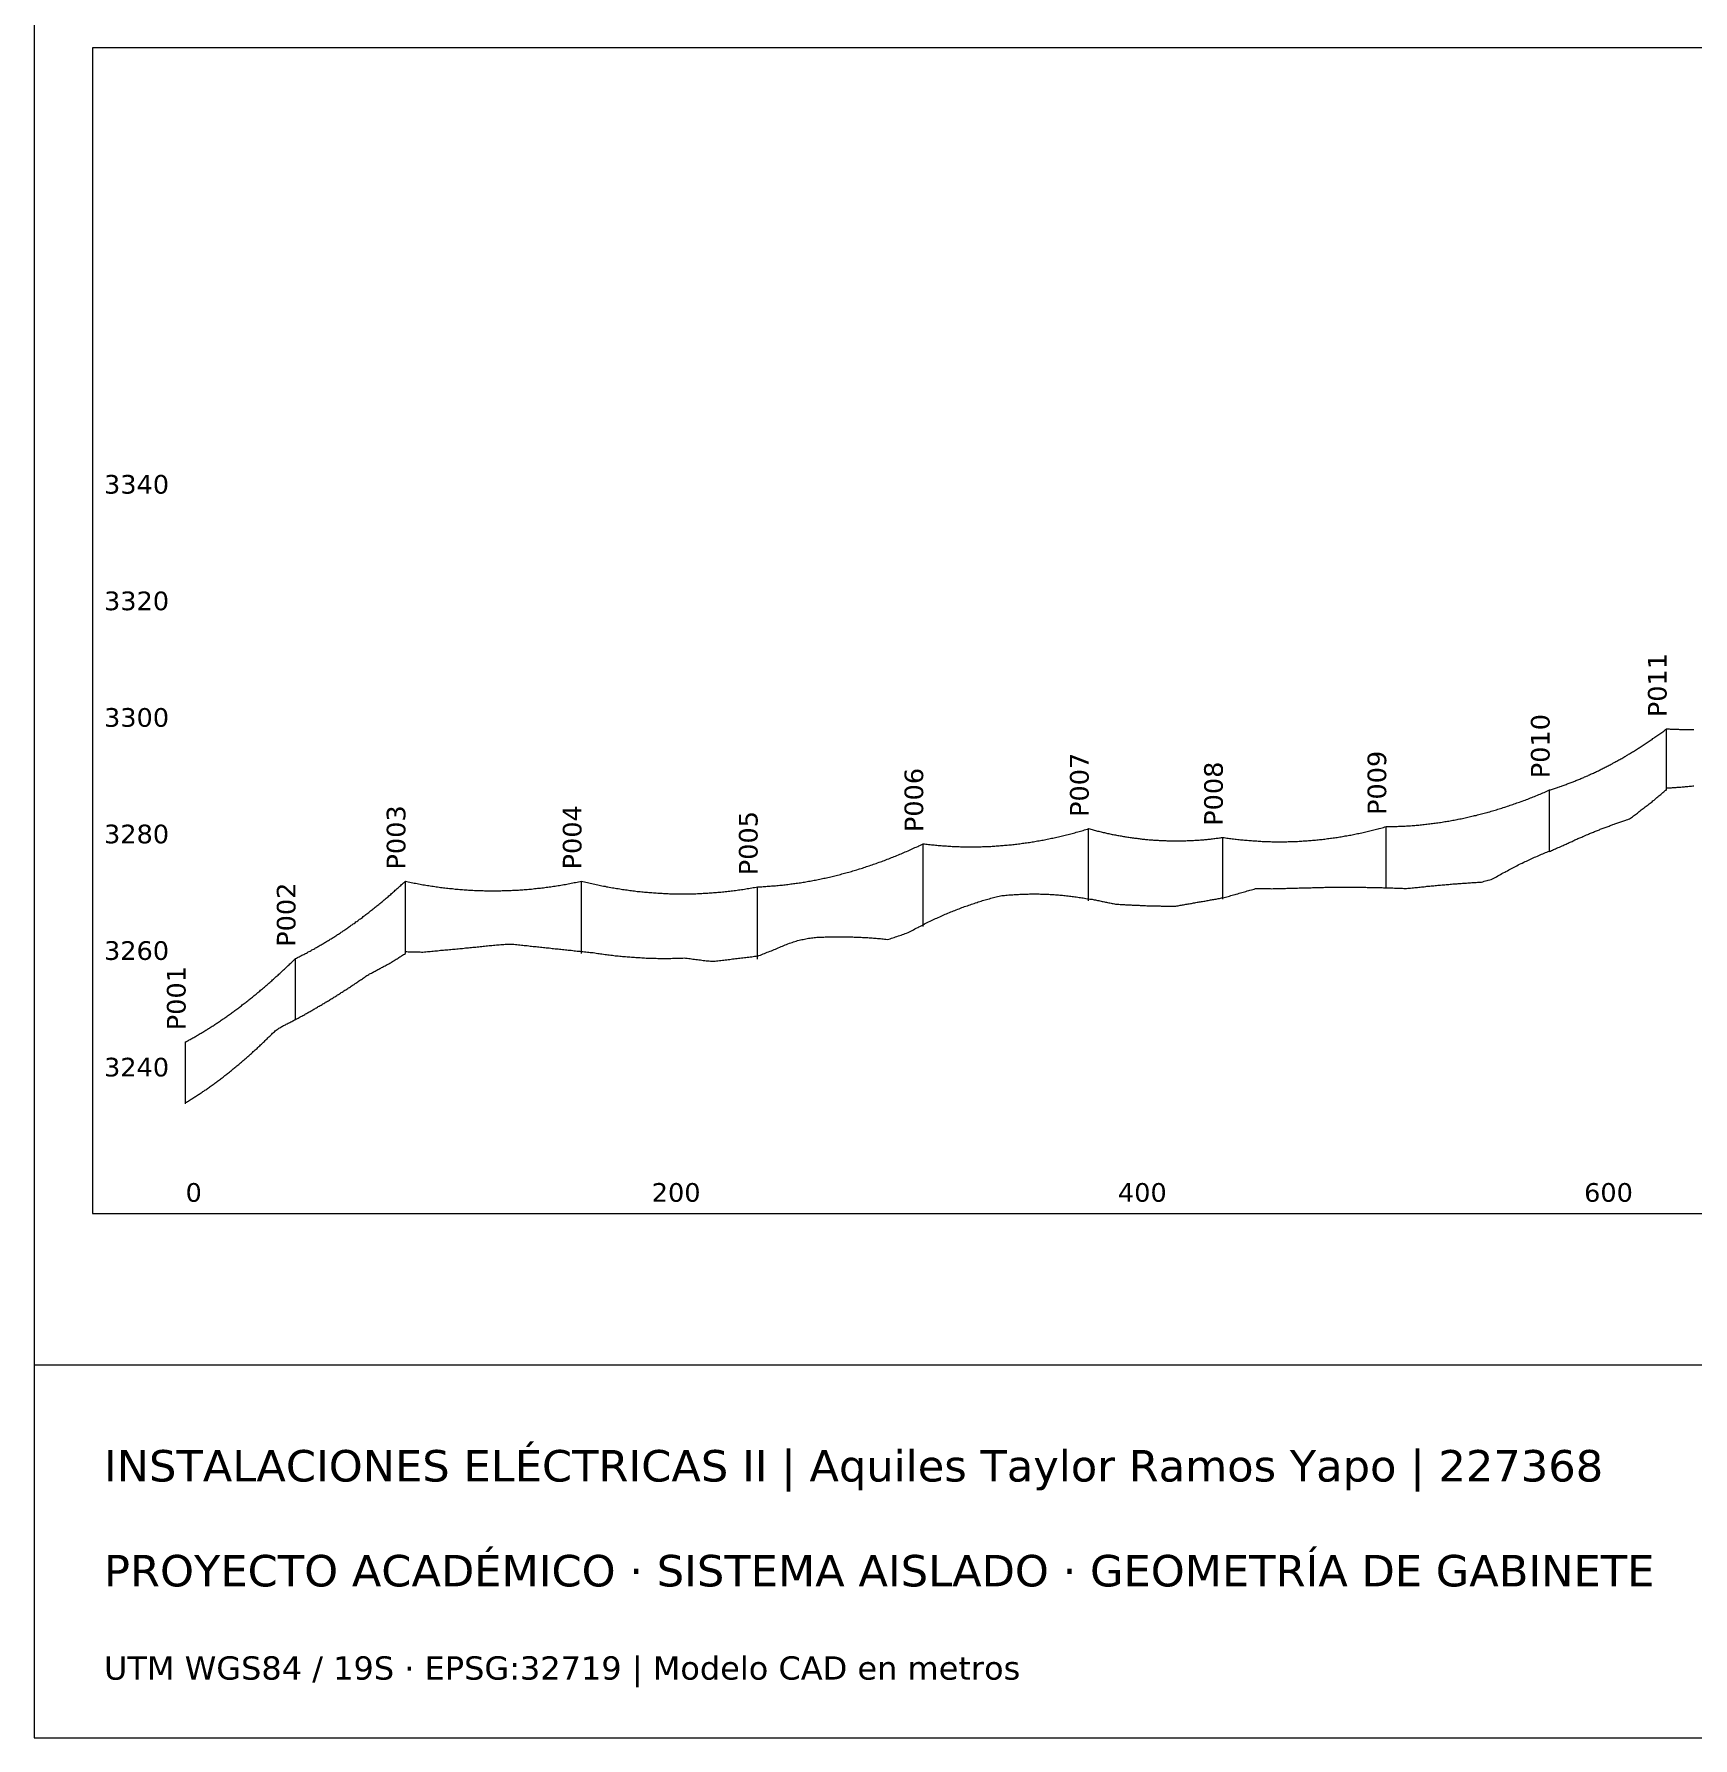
# Paper-space layout 'LP-05' of a CAD drawing. Header units: metres, sheet in millimetres. Extents: x 10 to 410, y 10 to 287.
# Drawn here: x 10 to 152.3, y 10 to 156.2 of the extents above; entities that cross this region are included whole.
import ezdxf

# ---------------------------------------------------------------- set-up
doc = ezdxf.new("R2010")
doc.units = ezdxf.units.M
for name, color, linetype, lineweight, true_color in [('ALERTA', 7, 'Continuous', 13, 0xc56b20), ('CABLE', 7, 'Continuous', 18, 0x087f8c), ('GRILLA', 7, 'Continuous', 13, 0xd2dce3), ('MARCO', 7, 'Continuous', 13, 0x163b55), ('POSTES', 7, 'Continuous', 13, 0x244c65), ('TERRENO', 7, 'Continuous', 13, 0x777777), ('TEXTO', 7, 'Continuous', 13, 0x163b55)]:
    doc.layers.add(name, color=color, linetype=linetype, lineweight=lineweight, true_color=true_color)
doc.styles.add('LP-TEXTO', font='DejaVuSans.ttf')

psp = doc.layouts.new('LP-05')

# ---------------------------------------------------------------- linework, layer by layer
at = {"layer": 'CABLE'}
for points in [[(140.04, 91.33), (140.13, 91.35), (140.21, 91.38), (140.29, 91.41), (140.38, 91.43), (140.46, 91.46), (140.54, 91.49), (140.63, 91.51), (140.71, 91.54), (140.79, 91.57), (140.88, 91.6), (140.96, 91.63), (141.05, 91.66), (141.13, 91.69), (141.21, 91.72), (141.3, 91.75), (141.38, 91.78), (141.46, 91.81), (141.55, 91.84), (141.63, 91.87), (141.72, 91.9), (141.8, 91.93), (141.88, 91.96), (141.97, 92), (142.05, 92.03), (142.13, 92.06), (142.22, 92.09), (142.3, 92.13), (142.38, 92.16), (142.47, 92.2), (142.55, 92.23), (142.64, 92.26), (142.72, 92.3), (142.8, 92.34), (142.89, 92.37), (142.97, 92.41), (143.05, 92.44), (143.14, 92.48), (143.22, 92.52), (143.31, 92.55), (143.39, 92.59), (143.47, 92.63), (143.56, 92.67), (143.64, 92.7), (143.72, 92.74), (143.81, 92.78), (143.89, 92.82), (143.97, 92.86), (144.06, 92.9), (144.14, 92.94), (144.23, 92.98), (144.31, 93.02), (144.39, 93.06), (144.48, 93.1), (144.56, 93.15), (144.64, 93.19), (144.73, 93.23), (144.81, 93.27), (144.9, 93.32), (144.98, 93.36), (145.06, 93.4), (145.15, 93.45), (145.23, 93.49), (145.31, 93.53), (145.4, 93.58), (145.48, 93.62), (145.57, 93.67), (145.65, 93.72), (145.73, 93.76), (145.82, 93.81), (145.9, 93.85), (145.98, 93.9), (146.07, 93.95), (146.15, 94), (146.23, 94.04), (146.32, 94.09), (146.4, 94.14), (146.49, 94.19), (146.57, 94.24), (146.65, 94.29), (146.74, 94.34), (146.82, 94.39), (146.9, 94.44), (146.99, 94.49), (147.07, 94.54), (147.16, 94.59), (147.24, 94.64), (147.32, 94.69), (147.41, 94.74), (147.49, 94.8), (147.57, 94.85), (147.66, 94.9), (147.74, 94.95), (147.82, 95.01), (147.91, 95.06), (147.99, 95.12), (148.08, 95.17), (148.16, 95.22), (148.24, 95.28), (148.33, 95.34), (148.41, 95.39), (148.49, 95.45), (148.58, 95.5), (148.66, 95.56), (148.75, 95.62), (148.83, 95.67), (148.91, 95.73), (149, 95.79), (149.08, 95.85), (149.16, 95.91), (149.25, 95.96), (149.33, 96.02), (149.41, 96.08), (149.5, 96.14), (149.58, 96.2), (149.67, 96.26), (149.75, 96.32), (149.83, 96.38), (149.92, 96.45), (150, 96.51), (150.08, 96.57)], [(150.08, 96.57), (150.19, 96.56), (150.29, 96.56), (150.39, 96.55), (150.49, 96.55), (150.59, 96.54), (150.69, 96.54), (150.8, 96.53), (150.9, 96.53), (151, 96.53), (151.1, 96.53), (151.2, 96.52), (151.3, 96.52), (151.41, 96.52), (151.51, 96.52), (151.61, 96.52), (151.71, 96.52), (151.81, 96.52), (151.91, 96.52), (152.02, 96.52), (152.12, 96.52), (152.22, 96.52), (152.32, 96.52), (152.42, 96.52)], [(126.02, 88.18), (126.14, 88.18), (126.25, 88.18), (126.37, 88.19), (126.49, 88.19), (126.6, 88.19), (126.72, 88.19), (126.84, 88.2), (126.95, 88.2), (127.07, 88.21), (127.19, 88.21), (127.3, 88.22), (127.42, 88.22), (127.54, 88.23), (127.65, 88.23), (127.77, 88.24), (127.89, 88.25), (128.01, 88.26), (128.12, 88.26), (128.24, 88.27), (128.36, 88.28), (128.47, 88.29), (128.59, 88.3), (128.71, 88.31), (128.82, 88.32), (128.94, 88.33), (129.06, 88.34), (129.17, 88.36), (129.29, 88.37), (129.41, 88.38), (129.52, 88.39), (129.64, 88.41), (129.76, 88.42), (129.87, 88.44), (129.99, 88.45), (130.11, 88.47), (130.23, 88.48), (130.34, 88.5), (130.46, 88.52), (130.58, 88.53), (130.69, 88.55), (130.81, 88.57), (130.93, 88.59), (131.04, 88.61), (131.16, 88.62), (131.28, 88.64), (131.39, 88.66), (131.51, 88.68), (131.63, 88.71), (131.74, 88.73), (131.86, 88.75), (131.98, 88.77), (132.1, 88.79), (132.21, 88.82), (132.33, 88.84), (132.45, 88.86), (132.56, 88.89), (132.68, 88.91), (132.8, 88.94), (132.91, 88.96), (133.03, 88.99), (133.15, 89.02), (133.26, 89.04), (133.38, 89.07), (133.5, 89.1), (133.61, 89.13), (133.73, 89.15), (133.85, 89.18), (133.96, 89.21), (134.08, 89.24), (134.2, 89.27), (134.32, 89.3), (134.43, 89.33), (134.55, 89.37), (134.67, 89.4), (134.78, 89.43), (134.9, 89.46), (135.02, 89.5), (135.13, 89.53), (135.25, 89.56), (135.37, 89.6), (135.48, 89.63), (135.6, 89.67), (135.72, 89.7), (135.83, 89.74), (135.95, 89.78), (136.07, 89.81), (136.19, 89.85), (136.3, 89.89), (136.42, 89.93), (136.54, 89.97), (136.65, 90.01), (136.77, 90.05), (136.89, 90.09), (137, 90.13), (137.12, 90.17), (137.24, 90.21), (137.35, 90.25), (137.47, 90.29), (137.59, 90.33), (137.7, 90.38), (137.82, 90.42), (137.94, 90.46), (138.05, 90.51), (138.17, 90.55), (138.29, 90.6), (138.41, 90.64), (138.52, 90.69), (138.64, 90.74), (138.76, 90.78), (138.87, 90.83), (138.99, 90.88), (139.11, 90.93), (139.22, 90.98), (139.34, 91.02), (139.46, 91.07), (139.57, 91.12), (139.69, 91.17), (139.81, 91.23), (139.92, 91.28), (140.04, 91.33)], [(86.29, 86.71), (86.41, 86.7), (86.53, 86.68), (86.64, 86.67), (86.76, 86.66), (86.88, 86.64), (87, 86.63), (87.12, 86.62), (87.24, 86.61), (87.35, 86.59), (87.47, 86.58), (87.59, 86.57), (87.71, 86.56), (87.83, 86.55), (87.95, 86.54), (88.07, 86.54), (88.18, 86.53), (88.3, 86.52), (88.42, 86.51), (88.54, 86.5), (88.66, 86.5), (88.78, 86.49), (88.89, 86.49), (89.01, 86.48), (89.13, 86.48), (89.25, 86.47), (89.37, 86.47), (89.49, 86.46), (89.6, 86.46), (89.72, 86.46), (89.84, 86.46), (89.96, 86.45), (90.08, 86.45), (90.2, 86.45), (90.31, 86.45), (90.43, 86.45), (90.55, 86.45), (90.67, 86.45), (90.79, 86.45), (90.91, 86.45), (91.02, 86.46), (91.14, 86.46), (91.26, 86.46), (91.38, 86.47), (91.5, 86.47), (91.62, 86.47), (91.73, 86.48), (91.85, 86.48), (91.97, 86.49), (92.09, 86.49), (92.21, 86.5), (92.33, 86.51), (92.44, 86.51), (92.56, 86.52), (92.68, 86.53), (92.8, 86.54), (92.92, 86.55), (93.04, 86.56), (93.16, 86.57), (93.27, 86.58), (93.39, 86.59), (93.51, 86.6), (93.63, 86.61), (93.75, 86.62), (93.87, 86.63), (93.98, 86.65), (94.1, 86.66), (94.22, 86.67), (94.34, 86.69), (94.46, 86.7), (94.58, 86.72), (94.69, 86.73), (94.81, 86.75), (94.93, 86.76), (95.05, 86.78), (95.17, 86.8), (95.29, 86.81), (95.4, 86.83), (95.52, 86.85), (95.64, 86.87), (95.76, 86.89), (95.88, 86.91), (96, 86.93), (96.11, 86.95), (96.23, 86.97), (96.35, 86.99), (96.47, 87.01), (96.59, 87.03), (96.71, 87.06), (96.82, 87.08), (96.94, 87.1), (97.06, 87.13), (97.18, 87.15), (97.3, 87.18), (97.42, 87.2), (97.53, 87.23), (97.65, 87.25), (97.77, 87.28), (97.89, 87.31), (98.01, 87.33), (98.13, 87.36), (98.25, 87.39), (98.36, 87.42), (98.48, 87.45), (98.6, 87.48), (98.72, 87.51), (98.84, 87.54), (98.96, 87.57), (99.07, 87.6), (99.19, 87.63), (99.31, 87.66), (99.43, 87.7), (99.55, 87.73), (99.67, 87.76), (99.78, 87.8), (99.9, 87.83), (100.02, 87.86), (100.14, 87.9), (100.26, 87.93), (100.38, 87.97), (100.49, 88.01)], [(100.49, 88.01), (100.59, 87.98), (100.69, 87.95), (100.78, 87.93), (100.88, 87.9), (100.97, 87.88), (101.07, 87.85), (101.17, 87.83), (101.26, 87.8), (101.36, 87.78), (101.45, 87.76), (101.55, 87.73), (101.64, 87.71), (101.74, 87.69), (101.84, 87.67), (101.93, 87.65), (102.03, 87.62), (102.12, 87.6), (102.22, 87.58), (102.32, 87.56), (102.41, 87.54), (102.51, 87.52), (102.6, 87.5), (102.7, 87.48), (102.79, 87.47), (102.89, 87.45), (102.99, 87.43), (103.08, 87.41), (103.18, 87.39), (103.27, 87.38), (103.37, 87.36), (103.47, 87.34), (103.56, 87.33), (103.66, 87.31), (103.75, 87.3), (103.85, 87.28), (103.94, 87.27), (104.04, 87.25), (104.14, 87.24), (104.23, 87.23), (104.33, 87.21), (104.42, 87.2), (104.52, 87.19), (104.62, 87.18), (104.71, 87.16), (104.81, 87.15), (104.9, 87.14), (105, 87.13), (105.09, 87.12), (105.19, 87.11), (105.29, 87.1), (105.38, 87.09), (105.48, 87.08), (105.57, 87.07), (105.67, 87.06), (105.77, 87.06), (105.86, 87.05), (105.96, 87.04), (106.05, 87.03), (106.15, 87.03), (106.25, 87.02), (106.34, 87.01), (106.44, 87.01), (106.53, 87), (106.63, 87), (106.72, 86.99), (106.82, 86.99), (106.92, 86.98), (107.01, 86.98), (107.11, 86.98), (107.2, 86.97), (107.3, 86.97), (107.4, 86.97), (107.49, 86.97), (107.59, 86.97), (107.68, 86.96), (107.78, 86.96), (107.87, 86.96), (107.97, 86.96), (108.07, 86.96), (108.16, 86.96), (108.26, 86.96), (108.35, 86.96), (108.45, 86.97), (108.55, 86.97), (108.64, 86.97), (108.74, 86.97), (108.83, 86.97), (108.93, 86.98), (109.02, 86.98), (109.12, 86.98), (109.22, 86.99), (109.31, 86.99), (109.41, 87), (109.5, 87), (109.6, 87.01), (109.7, 87.01), (109.79, 87.02), (109.89, 87.03), (109.98, 87.03), (110.08, 87.04), (110.17, 87.05), (110.27, 87.06), (110.37, 87.06), (110.46, 87.07), (110.56, 87.08), (110.65, 87.09), (110.75, 87.1), (110.85, 87.11), (110.94, 87.12), (111.04, 87.13), (111.13, 87.14), (111.23, 87.15), (111.32, 87.16), (111.42, 87.18), (111.52, 87.19), (111.61, 87.2), (111.71, 87.21), (111.8, 87.23), (111.9, 87.24), (112, 87.25)], [(112, 87.25), (112.11, 87.24), (112.23, 87.22), (112.35, 87.2), (112.46, 87.19), (112.58, 87.17), (112.7, 87.16), (112.81, 87.14), (112.93, 87.13), (113.05, 87.11), (113.16, 87.1), (113.28, 87.09), (113.4, 87.07), (113.51, 87.06), (113.63, 87.05), (113.75, 87.04), (113.87, 87.03), (113.98, 87.02), (114.1, 87.01), (114.22, 87), (114.33, 86.99), (114.45, 86.98), (114.57, 86.97), (114.68, 86.96), (114.8, 86.95), (114.92, 86.95), (115.03, 86.94), (115.15, 86.93), (115.27, 86.93), (115.38, 86.92), (115.5, 86.92), (115.62, 86.91), (115.74, 86.91), (115.85, 86.9), (115.97, 86.9), (116.09, 86.9), (116.2, 86.89), (116.32, 86.89), (116.44, 86.89), (116.55, 86.89), (116.67, 86.89), (116.79, 86.89), (116.9, 86.89), (117.02, 86.89), (117.14, 86.89), (117.25, 86.89), (117.37, 86.89), (117.49, 86.89), (117.6, 86.9), (117.72, 86.9), (117.84, 86.9), (117.96, 86.9), (118.07, 86.91), (118.19, 86.91), (118.31, 86.92), (118.42, 86.92), (118.54, 86.93), (118.66, 86.94), (118.77, 86.94), (118.89, 86.95), (119.01, 86.96), (119.12, 86.97), (119.24, 86.97), (119.36, 86.98), (119.47, 86.99), (119.59, 87), (119.71, 87.01), (119.83, 87.02), (119.94, 87.03), (120.06, 87.04), (120.18, 87.06), (120.29, 87.07), (120.41, 87.08), (120.53, 87.09), (120.64, 87.11), (120.76, 87.12), (120.88, 87.13), (120.99, 87.15), (121.11, 87.16), (121.23, 87.18), (121.34, 87.2), (121.46, 87.21), (121.58, 87.23), (121.69, 87.25), (121.81, 87.26), (121.93, 87.28), (122.05, 87.3), (122.16, 87.32), (122.28, 87.34), (122.4, 87.36), (122.51, 87.38), (122.63, 87.4), (122.75, 87.42), (122.86, 87.44), (122.98, 87.46), (123.1, 87.49), (123.21, 87.51), (123.33, 87.53), (123.45, 87.56), (123.56, 87.58), (123.68, 87.6), (123.8, 87.63), (123.92, 87.65), (124.03, 87.68), (124.15, 87.71), (124.27, 87.73), (124.38, 87.76), (124.5, 87.79), (124.62, 87.81), (124.73, 87.84), (124.85, 87.87), (124.97, 87.9), (125.08, 87.93), (125.2, 87.96), (125.32, 87.99), (125.43, 88.02), (125.55, 88.05), (125.67, 88.08), (125.78, 88.12), (125.9, 88.15), (126.02, 88.18)], [(72.08, 83.01), (72.2, 83.02), (72.32, 83.03), (72.44, 83.03), (72.56, 83.04), (72.68, 83.04), (72.79, 83.05), (72.91, 83.06), (73.03, 83.07), (73.15, 83.08), (73.27, 83.09), (73.39, 83.09), (73.5, 83.1), (73.62, 83.11), (73.74, 83.13), (73.86, 83.14), (73.98, 83.15), (74.1, 83.16), (74.22, 83.17), (74.33, 83.19), (74.45, 83.2), (74.57, 83.21), (74.69, 83.23), (74.81, 83.24), (74.93, 83.26), (75.04, 83.27), (75.16, 83.29), (75.28, 83.3), (75.4, 83.32), (75.52, 83.34), (75.64, 83.36), (75.75, 83.37), (75.87, 83.39), (75.99, 83.41), (76.11, 83.43), (76.23, 83.45), (76.35, 83.47), (76.46, 83.49), (76.58, 83.51), (76.7, 83.53), (76.82, 83.56), (76.94, 83.58), (77.06, 83.6), (77.17, 83.62), (77.29, 83.65), (77.41, 83.67), (77.53, 83.7), (77.65, 83.72), (77.77, 83.75), (77.88, 83.77), (78, 83.8), (78.12, 83.82), (78.24, 83.85), (78.36, 83.88), (78.48, 83.91), (78.6, 83.94), (78.71, 83.96), (78.83, 83.99), (78.95, 84.02), (79.07, 84.05), (79.19, 84.08), (79.31, 84.12), (79.42, 84.15), (79.54, 84.18), (79.66, 84.21), (79.78, 84.24), (79.9, 84.28), (80.02, 84.31), (80.13, 84.34), (80.25, 84.38), (80.37, 84.41), (80.49, 84.45), (80.61, 84.48), (80.73, 84.52), (80.84, 84.56), (80.96, 84.59), (81.08, 84.63), (81.2, 84.67), (81.32, 84.71), (81.44, 84.75), (81.55, 84.79), (81.67, 84.83), (81.79, 84.87), (81.91, 84.91), (82.03, 84.95), (82.15, 84.99), (82.26, 85.03), (82.38, 85.07), (82.5, 85.12), (82.62, 85.16), (82.74, 85.2), (82.86, 85.25), (82.97, 85.29), (83.09, 85.34), (83.21, 85.38), (83.33, 85.43), (83.45, 85.47), (83.57, 85.52), (83.69, 85.57), (83.8, 85.61), (83.92, 85.66), (84.04, 85.71), (84.16, 85.76), (84.28, 85.81), (84.4, 85.86), (84.51, 85.91), (84.63, 85.96), (84.75, 86.01), (84.87, 86.06), (84.99, 86.11), (85.11, 86.16), (85.22, 86.22), (85.34, 86.27), (85.46, 86.32), (85.58, 86.38), (85.7, 86.43), (85.82, 86.49), (85.93, 86.54), (86.05, 86.6), (86.17, 86.65), (86.29, 86.71)], [(32.43, 76.87), (32.51, 76.91), (32.59, 76.94), (32.67, 76.98), (32.74, 77.02), (32.82, 77.06), (32.9, 77.1), (32.98, 77.14), (33.06, 77.18), (33.14, 77.22), (33.22, 77.26), (33.29, 77.3), (33.37, 77.34), (33.45, 77.39), (33.53, 77.43), (33.61, 77.47), (33.69, 77.51), (33.77, 77.55), (33.84, 77.6), (33.92, 77.64), (34, 77.68), (34.08, 77.73), (34.16, 77.77), (34.24, 77.82), (34.32, 77.86), (34.39, 77.91), (34.47, 77.95), (34.55, 78), (34.63, 78.04), (34.71, 78.09), (34.79, 78.13), (34.87, 78.18), (34.94, 78.23), (35.02, 78.28), (35.1, 78.32), (35.18, 78.37), (35.26, 78.42), (35.34, 78.47), (35.42, 78.52), (35.49, 78.56), (35.57, 78.61), (35.65, 78.66), (35.73, 78.71), (35.81, 78.76), (35.89, 78.81), (35.97, 78.86), (36.04, 78.92), (36.12, 78.97), (36.2, 79.02), (36.28, 79.07), (36.36, 79.12), (36.44, 79.17), (36.52, 79.23), (36.59, 79.28), (36.67, 79.33), (36.75, 79.39), (36.83, 79.44), (36.91, 79.5), (36.99, 79.55), (37.07, 79.6), (37.14, 79.66), (37.22, 79.72), (37.3, 79.77), (37.38, 79.83), (37.46, 79.88), (37.54, 79.94), (37.62, 80), (37.69, 80.05), (37.77, 80.11), (37.85, 80.17), (37.93, 80.23), (38.01, 80.28), (38.09, 80.34), (38.17, 80.4), (38.24, 80.46), (38.32, 80.52), (38.4, 80.58), (38.48, 80.64), (38.56, 80.7), (38.64, 80.76), (38.72, 80.82), (38.79, 80.88), (38.87, 80.95), (38.95, 81.01), (39.03, 81.07), (39.11, 81.13), (39.19, 81.19), (39.27, 81.26), (39.34, 81.32), (39.42, 81.38), (39.5, 81.45), (39.58, 81.51), (39.66, 81.58), (39.74, 81.64), (39.82, 81.71), (39.89, 81.77), (39.97, 81.84), (40.05, 81.9), (40.13, 81.97), (40.21, 82.04), (40.29, 82.1), (40.37, 82.17), (40.44, 82.24), (40.52, 82.3), (40.6, 82.37), (40.68, 82.44), (40.76, 82.51), (40.84, 82.58), (40.92, 82.65), (40.99, 82.72), (41.07, 82.79), (41.15, 82.86), (41.23, 82.93), (41.31, 83), (41.39, 83.07), (41.47, 83.14), (41.54, 83.21), (41.62, 83.28), (41.7, 83.36), (41.78, 83.43), (41.86, 83.5)], [(41.86, 83.5), (41.98, 83.47), (42.11, 83.45), (42.24, 83.42), (42.36, 83.39), (42.49, 83.37), (42.61, 83.34), (42.74, 83.32), (42.87, 83.3), (42.99, 83.27), (43.12, 83.25), (43.24, 83.23), (43.37, 83.2), (43.5, 83.18), (43.62, 83.16), (43.75, 83.14), (43.87, 83.12), (44, 83.1), (44.13, 83.08), (44.25, 83.06), (44.38, 83.04), (44.5, 83.02), (44.63, 83.01), (44.76, 82.99), (44.88, 82.97), (45.01, 82.96), (45.13, 82.94), (45.26, 82.92), (45.38, 82.91), (45.51, 82.9), (45.64, 82.88), (45.76, 82.87), (45.89, 82.86), (46.01, 82.84), (46.14, 82.83), (46.27, 82.82), (46.39, 82.81), (46.52, 82.8), (46.64, 82.79), (46.77, 82.78), (46.9, 82.77), (47.02, 82.76), (47.15, 82.75), (47.27, 82.74), (47.4, 82.73), (47.53, 82.73), (47.65, 82.72), (47.78, 82.71), (47.9, 82.71), (48.03, 82.7), (48.16, 82.7), (48.28, 82.69), (48.41, 82.69), (48.53, 82.69), (48.66, 82.68), (48.79, 82.68), (48.91, 82.68), (49.04, 82.68), (49.16, 82.68), (49.29, 82.68), (49.42, 82.68), (49.54, 82.68), (49.67, 82.68), (49.79, 82.68), (49.92, 82.68), (50.04, 82.68), (50.17, 82.69), (50.3, 82.69), (50.42, 82.69), (50.55, 82.7), (50.67, 82.7), (50.8, 82.71), (50.93, 82.71), (51.05, 82.72), (51.18, 82.72), (51.3, 82.73), (51.43, 82.74), (51.56, 82.74), (51.68, 82.75), (51.81, 82.76), (51.93, 82.77), (52.06, 82.78), (52.19, 82.79), (52.31, 82.8), (52.44, 82.81), (52.56, 82.82), (52.69, 82.83), (52.82, 82.85), (52.94, 82.86), (53.07, 82.87), (53.19, 82.89), (53.32, 82.9), (53.45, 82.91), (53.57, 82.93), (53.7, 82.94), (53.82, 82.96), (53.95, 82.98), (54.07, 82.99), (54.2, 83.01), (54.33, 83.03), (54.45, 83.05), (54.58, 83.07), (54.7, 83.08), (54.83, 83.1), (54.96, 83.12), (55.08, 83.14), (55.21, 83.17), (55.33, 83.19), (55.46, 83.21), (55.59, 83.23), (55.71, 83.25), (55.84, 83.28), (55.96, 83.3), (56.09, 83.33), (56.22, 83.35), (56.34, 83.38), (56.47, 83.4), (56.59, 83.43), (56.72, 83.45), (56.85, 83.48), (56.97, 83.51)], [(56.97, 83.51), (57.1, 83.48), (57.22, 83.45), (57.35, 83.41), (57.48, 83.38), (57.6, 83.35), (57.73, 83.33), (57.85, 83.3), (57.98, 83.27), (58.11, 83.24), (58.23, 83.21), (58.36, 83.19), (58.48, 83.16), (58.61, 83.13), (58.73, 83.11), (58.86, 83.08), (58.99, 83.06), (59.11, 83.03), (59.24, 83.01), (59.36, 82.99), (59.49, 82.97), (59.62, 82.94), (59.74, 82.92), (59.87, 82.9), (59.99, 82.88), (60.12, 82.86), (60.25, 82.84), (60.37, 82.82), (60.5, 82.8), (60.62, 82.78), (60.75, 82.76), (60.88, 82.75), (61, 82.73), (61.13, 82.71), (61.25, 82.7), (61.38, 82.68), (61.51, 82.66), (61.63, 82.65), (61.76, 82.63), (61.88, 82.62), (62.01, 82.61), (62.14, 82.59), (62.26, 82.58), (62.39, 82.57), (62.51, 82.56), (62.64, 82.55), (62.76, 82.54), (62.89, 82.53), (63.02, 82.52), (63.14, 82.51), (63.27, 82.5), (63.39, 82.49), (63.52, 82.48), (63.65, 82.47), (63.77, 82.47), (63.9, 82.46), (64.02, 82.45), (64.15, 82.45), (64.28, 82.44), (64.4, 82.44), (64.53, 82.43), (64.65, 82.43), (64.78, 82.43), (64.91, 82.42), (65.03, 82.42), (65.16, 82.42), (65.28, 82.42), (65.41, 82.42), (65.54, 82.42), (65.66, 82.42), (65.79, 82.42), (65.91, 82.42), (66.04, 82.42), (66.17, 82.42), (66.29, 82.42), (66.42, 82.42), (66.54, 82.43), (66.67, 82.43), (66.79, 82.43), (66.92, 82.44), (67.05, 82.44), (67.17, 82.45), (67.3, 82.45), (67.42, 82.46), (67.55, 82.47), (67.68, 82.47), (67.8, 82.48), (67.93, 82.49), (68.05, 82.5), (68.18, 82.51), (68.31, 82.52), (68.43, 82.53), (68.56, 82.54), (68.68, 82.55), (68.81, 82.56), (68.94, 82.57), (69.06, 82.58), (69.19, 82.6), (69.31, 82.61), (69.44, 82.62), (69.57, 82.64), (69.69, 82.65), (69.82, 82.67), (69.94, 82.68), (70.07, 82.7), (70.2, 82.71), (70.32, 82.73), (70.45, 82.75), (70.57, 82.77), (70.7, 82.78), (70.83, 82.8), (70.95, 82.82), (71.08, 82.84), (71.2, 82.86), (71.33, 82.88), (71.45, 82.9), (71.58, 82.92), (71.71, 82.95), (71.83, 82.97), (71.96, 82.99), (72.08, 83.01)], [(23, 69.71), (23.08, 69.75), (23.16, 69.8), (23.24, 69.84), (23.31, 69.88), (23.39, 69.92), (23.47, 69.97), (23.55, 70.01), (23.63, 70.06), (23.71, 70.1), (23.79, 70.15), (23.86, 70.19), (23.94, 70.24), (24.02, 70.28), (24.1, 70.33), (24.18, 70.37), (24.26, 70.42), (24.34, 70.47), (24.41, 70.52), (24.49, 70.56), (24.57, 70.61), (24.65, 70.66), (24.73, 70.71), (24.81, 70.76), (24.89, 70.8), (24.96, 70.85), (25.04, 70.9), (25.12, 70.95), (25.2, 71), (25.28, 71.05), (25.36, 71.1), (25.44, 71.16), (25.51, 71.21), (25.59, 71.26), (25.67, 71.31), (25.75, 71.36), (25.83, 71.41), (25.91, 71.47), (25.99, 71.52), (26.06, 71.57), (26.14, 71.63), (26.22, 71.68), (26.3, 71.73), (26.38, 71.79), (26.46, 71.84), (26.54, 71.9), (26.61, 71.95), (26.69, 72.01), (26.77, 72.07), (26.85, 72.12), (26.93, 72.18), (27.01, 72.24), (27.09, 72.29), (27.16, 72.35), (27.24, 72.41), (27.32, 72.47), (27.4, 72.52), (27.48, 72.58), (27.56, 72.64), (27.64, 72.7), (27.71, 72.76), (27.79, 72.82), (27.87, 72.88), (27.95, 72.94), (28.03, 73), (28.11, 73.06), (28.19, 73.12), (28.26, 73.18), (28.34, 73.25), (28.42, 73.31), (28.5, 73.37), (28.58, 73.43), (28.66, 73.5), (28.74, 73.56), (28.81, 73.62), (28.89, 73.69), (28.97, 73.75), (29.05, 73.81), (29.13, 73.88), (29.21, 73.94), (29.29, 74.01), (29.36, 74.08), (29.44, 74.14), (29.52, 74.21), (29.6, 74.27), (29.68, 74.34), (29.76, 74.41), (29.84, 74.48), (29.91, 74.54), (29.99, 74.61), (30.07, 74.68), (30.15, 74.75), (30.23, 74.82), (30.31, 74.89), (30.39, 74.96), (30.46, 75.03), (30.54, 75.1), (30.62, 75.17), (30.7, 75.24), (30.78, 75.31), (30.86, 75.38), (30.94, 75.45), (31.01, 75.52), (31.09, 75.59), (31.17, 75.67), (31.25, 75.74), (31.33, 75.81), (31.41, 75.89), (31.49, 75.96), (31.56, 76.03), (31.64, 76.11), (31.72, 76.18), (31.8, 76.26), (31.88, 76.33), (31.96, 76.41), (32.04, 76.48), (32.12, 76.56), (32.19, 76.64), (32.27, 76.71), (32.35, 76.79), (32.43, 76.87)]]:
    psp.add_lwpolyline(points, dxfattribs=at)
at = {"layer": 'GRILLA'}
psp.add_lwpolyline([(15, 55), (287, 55), (287, 155), (15, 155)], close=True, dxfattribs=at)
at = {"layer": 'MARCO'}
psp.add_lwpolyline([(10, 10), (410, 10), (410, 287), (10, 287)], close=True, dxfattribs=at)
psp.add_lwpolyline([(10, 42), (410, 42)], dxfattribs=at)
at = {"layer": 'POSTES'}
for points in [[(150.08, 91.27), (150.08, 96.57)], [(140.04, 86.03), (140.04, 91.33)], [(100.49, 81.81), (100.49, 88.01)], [(126.02, 82.88), (126.02, 88.18)], [(86.29, 79.61), (86.29, 86.71)], [(112, 81.95), (112, 87.25)], [(41.86, 77.3), (41.86, 83.5)], [(56.97, 77.31), (56.97, 83.51)], [(72.08, 76.81), (72.08, 83.01)], [(32.43, 71.57), (32.43, 76.87)], [(23, 64.41), (23, 69.71)]]:
    psp.add_lwpolyline(points, dxfattribs=at)
at = {"layer": 'TERRENO'}
for points in [[(140.04, 86.05), (140.13, 86.09), (140.21, 86.13), (140.29, 86.17), (140.38, 86.21), (140.46, 86.25), (140.54, 86.28), (140.63, 86.32), (140.71, 86.36), (140.79, 86.39), (140.88, 86.43), (140.96, 86.46), (141.05, 86.5), (141.13, 86.54), (141.21, 86.57), (141.3, 86.61), (141.38, 86.65), (141.46, 86.69), (141.55, 86.73), (141.63, 86.77), (141.72, 86.81), (141.8, 86.85), (141.88, 86.89), (141.97, 86.92), (142.05, 86.96), (142.13, 87), (142.22, 87.04), (142.3, 87.07), (142.38, 87.11), (142.47, 87.15), (142.55, 87.19), (142.64, 87.22), (142.72, 87.26), (142.8, 87.29), (142.89, 87.33), (142.97, 87.37), (143.05, 87.4), (143.14, 87.44), (143.22, 87.47), (143.31, 87.51), (143.39, 87.54), (143.47, 87.58), (143.56, 87.61), (143.64, 87.65), (143.72, 87.68), (143.81, 87.72), (143.89, 87.75), (143.97, 87.78), (144.06, 87.82), (144.14, 87.85), (144.23, 87.88), (144.31, 87.92), (144.39, 87.95), (144.48, 87.98), (144.56, 88.01), (144.64, 88.05), (144.73, 88.08), (144.81, 88.11), (144.9, 88.14), (144.98, 88.17), (145.06, 88.2), (145.15, 88.23), (145.23, 88.27), (145.31, 88.3), (145.4, 88.33), (145.48, 88.36), (145.57, 88.39), (145.65, 88.42), (145.73, 88.45), (145.82, 88.48), (145.9, 88.51), (145.98, 88.53), (146.07, 88.56), (146.15, 88.59), (146.23, 88.62), (146.32, 88.65), (146.4, 88.68), (146.49, 88.71), (146.57, 88.73), (146.65, 88.76), (146.74, 88.79), (146.82, 88.82), (146.9, 88.84), (146.99, 88.91), (147.07, 88.97), (147.16, 89.03), (147.24, 89.1), (147.32, 89.16), (147.41, 89.22), (147.49, 89.29), (147.57, 89.35), (147.66, 89.42), (147.74, 89.48), (147.82, 89.54), (147.91, 89.61), (147.99, 89.67), (148.08, 89.74), (148.16, 89.8), (148.24, 89.87), (148.33, 89.93), (148.41, 90), (148.49, 90.06), (148.58, 90.13), (148.66, 90.19), (148.75, 90.26), (148.83, 90.32), (148.91, 90.39), (149, 90.46), (149.08, 90.52), (149.16, 90.59), (149.25, 90.67), (149.33, 90.74), (149.41, 90.81), (149.5, 90.88), (149.58, 90.95), (149.67, 91.03), (149.75, 91.1), (149.83, 91.17), (149.92, 91.24), (150, 91.31), (150.08, 91.38)], [(150.08, 91.5), (150.19, 91.5), (150.29, 91.51), (150.39, 91.52), (150.49, 91.52), (150.59, 91.53), (150.69, 91.54), (150.8, 91.54), (150.9, 91.55), (151, 91.56), (151.1, 91.57), (151.2, 91.57), (151.3, 91.58), (151.41, 91.59), (151.51, 91.6), (151.61, 91.61), (151.71, 91.62), (151.81, 91.62), (151.91, 91.63), (152.02, 91.64), (152.12, 91.65), (152.22, 91.66), (152.32, 91.67), (152.42, 91.68)], [(126.02, 82.94), (126.14, 82.93), (126.25, 82.93), (126.37, 82.93), (126.49, 82.92), (126.6, 82.92), (126.72, 82.91), (126.84, 82.91), (126.95, 82.91), (127.07, 82.9), (127.19, 82.9), (127.3, 82.89), (127.42, 82.89), (127.54, 82.88), (127.65, 82.88), (127.77, 82.88), (127.89, 82.89), (128.01, 82.9), (128.12, 82.91), (128.24, 82.93), (128.36, 82.94), (128.47, 82.95), (128.59, 82.96), (128.71, 82.97), (128.82, 82.99), (128.94, 83), (129.06, 83.01), (129.17, 83.02), (129.29, 83.03), (129.41, 83.05), (129.52, 83.06), (129.64, 83.07), (129.76, 83.08), (129.87, 83.09), (129.99, 83.1), (130.11, 83.11), (130.23, 83.12), (130.34, 83.13), (130.46, 83.15), (130.58, 83.16), (130.69, 83.17), (130.81, 83.18), (130.93, 83.19), (131.04, 83.2), (131.16, 83.21), (131.28, 83.22), (131.39, 83.23), (131.51, 83.24), (131.63, 83.25), (131.74, 83.26), (131.86, 83.26), (131.98, 83.27), (132.1, 83.28), (132.21, 83.29), (132.33, 83.3), (132.45, 83.31), (132.56, 83.32), (132.68, 83.33), (132.8, 83.34), (132.91, 83.34), (133.03, 83.35), (133.15, 83.36), (133.26, 83.37), (133.38, 83.38), (133.5, 83.38), (133.61, 83.39), (133.73, 83.4), (133.85, 83.41), (133.96, 83.41), (134.08, 83.42), (134.2, 83.43), (134.32, 83.46), (134.43, 83.5), (134.55, 83.53), (134.67, 83.56), (134.78, 83.6), (134.9, 83.63), (135.02, 83.66), (135.13, 83.7), (135.25, 83.76), (135.37, 83.82), (135.48, 83.88), (135.6, 83.95), (135.72, 84.02), (135.83, 84.08), (135.95, 84.15), (136.07, 84.21), (136.19, 84.28), (136.3, 84.34), (136.42, 84.4), (136.54, 84.47), (136.65, 84.53), (136.77, 84.59), (136.89, 84.65), (137, 84.71), (137.12, 84.77), (137.24, 84.83), (137.35, 84.89), (137.47, 84.95), (137.59, 85.01), (137.7, 85.06), (137.82, 85.12), (137.94, 85.18), (138.05, 85.23), (138.17, 85.29), (138.29, 85.34), (138.41, 85.39), (138.52, 85.45), (138.64, 85.5), (138.76, 85.55), (138.87, 85.6), (138.99, 85.66), (139.11, 85.71), (139.22, 85.76), (139.34, 85.81), (139.46, 85.86), (139.57, 85.9), (139.69, 85.95), (139.81, 86), (139.92, 86.05), (140.04, 86.09)], [(86.29, 79.77), (86.41, 79.83), (86.53, 79.89), (86.64, 79.95), (86.76, 80.01), (86.88, 80.06), (87, 80.12), (87.12, 80.18), (87.24, 80.23), (87.35, 80.29), (87.47, 80.34), (87.59, 80.4), (87.71, 80.45), (87.83, 80.5), (87.95, 80.56), (88.07, 80.61), (88.18, 80.66), (88.3, 80.71), (88.42, 80.76), (88.54, 80.81), (88.66, 80.86), (88.78, 80.91), (88.89, 80.95), (89.01, 81), (89.13, 81.05), (89.25, 81.09), (89.37, 81.14), (89.49, 81.18), (89.6, 81.23), (89.72, 81.27), (89.84, 81.32), (89.96, 81.36), (90.08, 81.4), (90.2, 81.44), (90.31, 81.48), (90.43, 81.53), (90.55, 81.57), (90.67, 81.6), (90.79, 81.64), (90.91, 81.68), (91.02, 81.72), (91.14, 81.76), (91.26, 81.79), (91.38, 81.83), (91.5, 81.87), (91.62, 81.9), (91.73, 81.94), (91.85, 81.97), (91.97, 82), (92.09, 82.04), (92.21, 82.07), (92.33, 82.1), (92.44, 82.13), (92.56, 82.16), (92.68, 82.19), (92.8, 82.22), (92.92, 82.24), (93.04, 82.26), (93.16, 82.27), (93.27, 82.28), (93.39, 82.29), (93.51, 82.3), (93.63, 82.32), (93.75, 82.32), (93.87, 82.33), (93.98, 82.34), (94.1, 82.35), (94.22, 82.36), (94.34, 82.37), (94.46, 82.37), (94.58, 82.38), (94.69, 82.38), (94.81, 82.39), (94.93, 82.39), (95.05, 82.4), (95.17, 82.4), (95.29, 82.4), (95.4, 82.41), (95.52, 82.41), (95.64, 82.41), (95.76, 82.41), (95.88, 82.41), (96, 82.41), (96.11, 82.41), (96.23, 82.41), (96.35, 82.4), (96.47, 82.4), (96.59, 82.4), (96.71, 82.39), (96.82, 82.39), (96.94, 82.38), (97.06, 82.38), (97.18, 82.37), (97.3, 82.37), (97.42, 82.36), (97.53, 82.35), (97.65, 82.34), (97.77, 82.33), (97.89, 82.32), (98.01, 82.31), (98.13, 82.3), (98.25, 82.29), (98.36, 82.28), (98.48, 82.27), (98.6, 82.25), (98.72, 82.24), (98.84, 82.23), (98.96, 82.21), (99.07, 82.2), (99.19, 82.18), (99.31, 82.17), (99.43, 82.15), (99.55, 82.13), (99.67, 82.11), (99.78, 82.1), (99.9, 82.08), (100.02, 82.06), (100.14, 82.04), (100.26, 82.02), (100.38, 81.99), (100.49, 81.97)], [(100.49, 81.98), (100.59, 81.97), (100.69, 81.96), (100.78, 81.95), (100.88, 81.93), (100.97, 81.91), (101.07, 81.89), (101.17, 81.87), (101.26, 81.85), (101.36, 81.83), (101.45, 81.81), (101.55, 81.79), (101.64, 81.77), (101.74, 81.75), (101.84, 81.73), (101.93, 81.71), (102.03, 81.69), (102.12, 81.67), (102.22, 81.65), (102.32, 81.64), (102.41, 81.62), (102.51, 81.6), (102.6, 81.58), (102.7, 81.56), (102.79, 81.54), (102.89, 81.53), (102.99, 81.52), (103.08, 81.52), (103.18, 81.51), (103.27, 81.5), (103.37, 81.5), (103.47, 81.49), (103.56, 81.49), (103.66, 81.48), (103.75, 81.48), (103.85, 81.47), (103.94, 81.47), (104.04, 81.46), (104.14, 81.46), (104.23, 81.45), (104.33, 81.45), (104.42, 81.44), (104.52, 81.44), (104.62, 81.44), (104.71, 81.43), (104.81, 81.43), (104.9, 81.42), (105, 81.42), (105.09, 81.42), (105.19, 81.41), (105.29, 81.41), (105.38, 81.41), (105.48, 81.4), (105.57, 81.4), (105.67, 81.4), (105.77, 81.4), (105.86, 81.39), (105.96, 81.39), (106.05, 81.39), (106.15, 81.39), (106.25, 81.38), (106.34, 81.38), (106.44, 81.38), (106.53, 81.38), (106.63, 81.38), (106.72, 81.37), (106.82, 81.37), (106.92, 81.37), (107.01, 81.37), (107.11, 81.37), (107.2, 81.37), (107.3, 81.37), (107.4, 81.37), (107.49, 81.36), (107.59, 81.36), (107.68, 81.36), (107.78, 81.36), (107.87, 81.36), (107.97, 81.37), (108.07, 81.38), (108.16, 81.4), (108.26, 81.42), (108.35, 81.43), (108.45, 81.45), (108.55, 81.47), (108.64, 81.48), (108.74, 81.5), (108.83, 81.52), (108.93, 81.53), (109.02, 81.55), (109.12, 81.57), (109.22, 81.58), (109.31, 81.6), (109.41, 81.62), (109.5, 81.64), (109.6, 81.65), (109.7, 81.67), (109.79, 81.69), (109.89, 81.7), (109.98, 81.72), (110.08, 81.74), (110.17, 81.75), (110.27, 81.77), (110.37, 81.79), (110.46, 81.8), (110.56, 81.82), (110.65, 81.84), (110.75, 81.85), (110.85, 81.87), (110.94, 81.89), (111.04, 81.91), (111.13, 81.92), (111.23, 81.94), (111.32, 81.96), (111.42, 81.97), (111.52, 81.99), (111.61, 82.01), (111.71, 82.02), (111.8, 82.04), (111.9, 82.06), (112, 82.07)], [(112, 82.06), (112.11, 82.09), (112.23, 82.13), (112.35, 82.16), (112.46, 82.19), (112.58, 82.23), (112.7, 82.26), (112.81, 82.3), (112.93, 82.33), (113.05, 82.36), (113.16, 82.4), (113.28, 82.43), (113.4, 82.46), (113.51, 82.5), (113.63, 82.53), (113.75, 82.56), (113.87, 82.6), (113.98, 82.63), (114.1, 82.66), (114.22, 82.7), (114.33, 82.73), (114.45, 82.76), (114.57, 82.8), (114.68, 82.83), (114.8, 82.86), (114.92, 82.87), (115.03, 82.88), (115.15, 82.88), (115.27, 82.88), (115.38, 82.88), (115.5, 82.88), (115.62, 82.87), (115.74, 82.87), (115.85, 82.87), (115.97, 82.86), (116.09, 82.86), (116.2, 82.85), (116.32, 82.86), (116.44, 82.86), (116.55, 82.86), (116.67, 82.86), (116.79, 82.87), (116.9, 82.87), (117.02, 82.87), (117.14, 82.88), (117.25, 82.88), (117.37, 82.88), (117.49, 82.89), (117.6, 82.89), (117.72, 82.89), (117.84, 82.9), (117.96, 82.9), (118.07, 82.9), (118.19, 82.91), (118.31, 82.91), (118.42, 82.91), (118.54, 82.92), (118.66, 82.92), (118.77, 82.92), (118.89, 82.92), (119.01, 82.93), (119.12, 82.93), (119.24, 82.93), (119.36, 82.94), (119.47, 82.94), (119.59, 82.94), (119.71, 82.95), (119.83, 82.95), (119.94, 82.95), (120.06, 82.96), (120.18, 82.96), (120.29, 82.96), (120.41, 82.97), (120.53, 82.97), (120.64, 82.97), (120.76, 82.98), (120.88, 82.98), (120.99, 82.98), (121.11, 82.98), (121.23, 82.99), (121.34, 82.99), (121.46, 82.99), (121.58, 82.99), (121.69, 82.99), (121.81, 82.99), (121.93, 82.99), (122.05, 82.99), (122.16, 82.99), (122.28, 82.99), (122.4, 82.99), (122.51, 82.99), (122.63, 82.99), (122.75, 82.99), (122.86, 82.99), (122.98, 82.99), (123.1, 82.99), (123.21, 82.99), (123.33, 82.99), (123.45, 82.99), (123.56, 82.99), (123.68, 82.98), (123.8, 82.98), (123.92, 82.98), (124.03, 82.98), (124.15, 82.98), (124.27, 82.98), (124.38, 82.97), (124.5, 82.97), (124.62, 82.97), (124.73, 82.97), (124.85, 82.97), (124.97, 82.96), (125.08, 82.96), (125.2, 82.96), (125.32, 82.96), (125.43, 82.95), (125.55, 82.95), (125.67, 82.95), (125.78, 82.94), (125.9, 82.94), (126.02, 82.94)], [(72.08, 77.07), (72.2, 77.12), (72.32, 77.16), (72.44, 77.21), (72.56, 77.26), (72.68, 77.3), (72.79, 77.35), (72.91, 77.4), (73.03, 77.44), (73.15, 77.49), (73.27, 77.54), (73.39, 77.58), (73.5, 77.63), (73.62, 77.67), (73.74, 77.72), (73.86, 77.78), (73.98, 77.83), (74.1, 77.89), (74.22, 77.94), (74.33, 77.99), (74.45, 78.04), (74.57, 78.08), (74.69, 78.13), (74.81, 78.17), (74.93, 78.21), (75.04, 78.25), (75.16, 78.29), (75.28, 78.33), (75.4, 78.36), (75.52, 78.4), (75.64, 78.43), (75.75, 78.46), (75.87, 78.49), (75.99, 78.51), (76.11, 78.54), (76.23, 78.56), (76.35, 78.58), (76.46, 78.6), (76.58, 78.62), (76.7, 78.64), (76.82, 78.65), (76.94, 78.67), (77.06, 78.68), (77.17, 78.69), (77.29, 78.69), (77.41, 78.7), (77.53, 78.7), (77.65, 78.71), (77.77, 78.71), (77.88, 78.72), (78, 78.72), (78.12, 78.72), (78.24, 78.73), (78.36, 78.73), (78.48, 78.73), (78.6, 78.73), (78.71, 78.73), (78.83, 78.73), (78.95, 78.74), (79.07, 78.74), (79.19, 78.74), (79.31, 78.74), (79.42, 78.73), (79.54, 78.73), (79.66, 78.73), (79.78, 78.73), (79.9, 78.73), (80.02, 78.72), (80.13, 78.72), (80.25, 78.72), (80.37, 78.71), (80.49, 78.71), (80.61, 78.71), (80.73, 78.7), (80.84, 78.7), (80.96, 78.69), (81.08, 78.68), (81.2, 78.68), (81.32, 78.67), (81.44, 78.66), (81.55, 78.66), (81.67, 78.65), (81.79, 78.64), (81.91, 78.63), (82.03, 78.62), (82.15, 78.61), (82.26, 78.6), (82.38, 78.59), (82.5, 78.58), (82.62, 78.57), (82.74, 78.56), (82.86, 78.55), (82.97, 78.54), (83.09, 78.52), (83.21, 78.51), (83.33, 78.54), (83.45, 78.56), (83.57, 78.6), (83.69, 78.64), (83.8, 78.68), (83.92, 78.72), (84.04, 78.76), (84.16, 78.8), (84.28, 78.84), (84.4, 78.88), (84.51, 78.92), (84.63, 78.96), (84.75, 79), (84.87, 79.04), (84.99, 79.09), (85.11, 79.15), (85.22, 79.21), (85.34, 79.28), (85.46, 79.34), (85.58, 79.4), (85.7, 79.47), (85.82, 79.53), (85.93, 79.59), (86.05, 79.65), (86.17, 79.71), (86.29, 79.77)], [(41.86, 77.46), (41.98, 77.46), (42.11, 77.45), (42.24, 77.45), (42.36, 77.45), (42.49, 77.45), (42.61, 77.44), (42.74, 77.44), (42.87, 77.44), (42.99, 77.43), (43.12, 77.43), (43.24, 77.42), (43.37, 77.42), (43.5, 77.44), (43.62, 77.45), (43.75, 77.46), (43.87, 77.47), (44, 77.48), (44.13, 77.49), (44.25, 77.51), (44.38, 77.52), (44.5, 77.53), (44.63, 77.54), (44.76, 77.55), (44.88, 77.57), (45.01, 77.58), (45.13, 77.59), (45.26, 77.6), (45.38, 77.61), (45.51, 77.62), (45.64, 77.64), (45.76, 77.65), (45.89, 77.66), (46.01, 77.67), (46.14, 77.68), (46.27, 77.7), (46.39, 77.71), (46.52, 77.72), (46.64, 77.73), (46.77, 77.74), (46.9, 77.76), (47.02, 77.77), (47.15, 77.78), (47.27, 77.79), (47.4, 77.8), (47.53, 77.81), (47.65, 77.83), (47.78, 77.84), (47.9, 77.85), (48.03, 77.87), (48.16, 77.88), (48.28, 77.89), (48.41, 77.91), (48.53, 77.92), (48.66, 77.93), (48.79, 77.95), (48.91, 77.96), (49.04, 77.97), (49.16, 77.98), (49.29, 77.99), (49.42, 78.01), (49.54, 78.02), (49.67, 78.03), (49.79, 78.04), (49.92, 78.05), (50.04, 78.06), (50.17, 78.07), (50.3, 78.08), (50.42, 78.09), (50.55, 78.1), (50.67, 78.11), (50.8, 78.11), (50.93, 78.11), (51.05, 78.1), (51.18, 78.09), (51.3, 78.07), (51.43, 78.06), (51.56, 78.05), (51.68, 78.03), (51.81, 78.02), (51.93, 78.01), (52.06, 77.99), (52.19, 77.98), (52.31, 77.97), (52.44, 77.95), (52.56, 77.94), (52.69, 77.93), (52.82, 77.91), (52.94, 77.9), (53.07, 77.89), (53.19, 77.87), (53.32, 77.86), (53.45, 77.85), (53.57, 77.83), (53.7, 77.82), (53.82, 77.81), (53.95, 77.79), (54.07, 77.78), (54.2, 77.77), (54.33, 77.75), (54.45, 77.74), (54.58, 77.73), (54.7, 77.71), (54.83, 77.7), (54.96, 77.69), (55.08, 77.67), (55.21, 77.66), (55.33, 77.65), (55.46, 77.63), (55.59, 77.62), (55.71, 77.61), (55.84, 77.59), (55.96, 77.58), (56.09, 77.57), (56.22, 77.55), (56.34, 77.54), (56.47, 77.53), (56.59, 77.51), (56.72, 77.5), (56.85, 77.49), (56.97, 77.47)], [(32.43, 71.64), (32.51, 71.68), (32.59, 71.72), (32.67, 71.76), (32.74, 71.81), (32.82, 71.85), (32.9, 71.89), (32.98, 71.93), (33.06, 71.98), (33.14, 72.02), (33.22, 72.06), (33.29, 72.11), (33.37, 72.15), (33.45, 72.2), (33.53, 72.24), (33.61, 72.28), (33.69, 72.33), (33.77, 72.37), (33.84, 72.42), (33.92, 72.46), (34, 72.51), (34.08, 72.55), (34.16, 72.6), (34.24, 72.64), (34.32, 72.69), (34.39, 72.74), (34.47, 72.78), (34.55, 72.83), (34.63, 72.87), (34.71, 72.92), (34.79, 72.97), (34.87, 73.01), (34.94, 73.06), (35.02, 73.11), (35.1, 73.16), (35.18, 73.2), (35.26, 73.25), (35.34, 73.3), (35.42, 73.35), (35.49, 73.4), (35.57, 73.44), (35.65, 73.49), (35.73, 73.54), (35.81, 73.59), (35.89, 73.64), (35.97, 73.69), (36.04, 73.74), (36.12, 73.79), (36.2, 73.84), (36.28, 73.89), (36.36, 73.94), (36.44, 73.99), (36.52, 74.04), (36.59, 74.09), (36.67, 74.14), (36.75, 74.19), (36.83, 74.24), (36.91, 74.29), (36.99, 74.34), (37.07, 74.39), (37.14, 74.45), (37.22, 74.5), (37.3, 74.55), (37.38, 74.6), (37.46, 74.65), (37.54, 74.71), (37.62, 74.76), (37.69, 74.81), (37.77, 74.87), (37.85, 74.92), (37.93, 74.97), (38.01, 75.03), (38.09, 75.08), (38.17, 75.13), (38.24, 75.19), (38.32, 75.24), (38.4, 75.3), (38.48, 75.35), (38.56, 75.4), (38.64, 75.45), (38.72, 75.5), (38.79, 75.54), (38.87, 75.58), (38.95, 75.62), (39.03, 75.66), (39.11, 75.71), (39.19, 75.75), (39.27, 75.79), (39.34, 75.83), (39.42, 75.88), (39.5, 75.92), (39.58, 75.96), (39.66, 76), (39.74, 76.04), (39.82, 76.09), (39.89, 76.13), (39.97, 76.17), (40.05, 76.21), (40.13, 76.25), (40.21, 76.3), (40.29, 76.34), (40.37, 76.38), (40.44, 76.42), (40.52, 76.47), (40.6, 76.51), (40.68, 76.56), (40.76, 76.61), (40.84, 76.66), (40.92, 76.7), (40.99, 76.75), (41.07, 76.8), (41.15, 76.85), (41.23, 76.9), (41.31, 76.95), (41.39, 77), (41.47, 77.05), (41.54, 77.1), (41.62, 77.15), (41.7, 77.2), (41.78, 77.25), (41.86, 77.31)], [(56.97, 77.47), (57.1, 77.46), (57.22, 77.45), (57.35, 77.43), (57.48, 77.42), (57.6, 77.41), (57.73, 77.39), (57.85, 77.38), (57.98, 77.37), (58.11, 77.35), (58.23, 77.33), (58.36, 77.31), (58.48, 77.29), (58.61, 77.28), (58.73, 77.26), (58.86, 77.24), (58.99, 77.22), (59.11, 77.21), (59.24, 77.19), (59.36, 77.17), (59.49, 77.16), (59.62, 77.14), (59.74, 77.13), (59.87, 77.11), (59.99, 77.1), (60.12, 77.09), (60.25, 77.07), (60.37, 77.06), (60.5, 77.05), (60.62, 77.04), (60.75, 77.03), (60.88, 77.02), (61, 77.01), (61.13, 77), (61.25, 76.99), (61.38, 76.98), (61.51, 76.97), (61.63, 76.96), (61.76, 76.95), (61.88, 76.94), (62.01, 76.94), (62.14, 76.93), (62.26, 76.92), (62.39, 76.92), (62.51, 76.91), (62.64, 76.91), (62.76, 76.9), (62.89, 76.9), (63.02, 76.9), (63.14, 76.89), (63.27, 76.89), (63.39, 76.89), (63.52, 76.88), (63.65, 76.88), (63.77, 76.88), (63.9, 76.88), (64.02, 76.88), (64.15, 76.88), (64.28, 76.88), (64.4, 76.88), (64.53, 76.88), (64.65, 76.88), (64.78, 76.89), (64.91, 76.89), (65.03, 76.89), (65.16, 76.89), (65.28, 76.9), (65.41, 76.9), (65.54, 76.91), (65.66, 76.91), (65.79, 76.92), (65.91, 76.9), (66.04, 76.89), (66.17, 76.87), (66.29, 76.86), (66.42, 76.84), (66.54, 76.82), (66.67, 76.81), (66.79, 76.79), (66.92, 76.77), (67.05, 76.76), (67.17, 76.74), (67.3, 76.73), (67.42, 76.71), (67.55, 76.7), (67.68, 76.68), (67.8, 76.67), (67.93, 76.66), (68.05, 76.64), (68.18, 76.63), (68.31, 76.63), (68.43, 76.64), (68.56, 76.66), (68.68, 76.67), (68.81, 76.69), (68.94, 76.7), (69.06, 76.72), (69.19, 76.73), (69.31, 76.75), (69.44, 76.76), (69.57, 76.78), (69.69, 76.79), (69.82, 76.81), (69.94, 76.83), (70.07, 76.84), (70.2, 76.86), (70.32, 76.87), (70.45, 76.89), (70.57, 76.9), (70.7, 76.92), (70.83, 76.93), (70.95, 76.95), (71.08, 76.96), (71.2, 76.98), (71.33, 76.99), (71.45, 77.01), (71.58, 77.02), (71.71, 77.04), (71.83, 77.06), (71.96, 77.07), (72.08, 77.09)], [(23, 64.5), (23.08, 64.55), (23.16, 64.59), (23.24, 64.64), (23.31, 64.69), (23.39, 64.74), (23.47, 64.79), (23.55, 64.84), (23.63, 64.89), (23.71, 64.94), (23.79, 64.99), (23.86, 65.04), (23.94, 65.09), (24.02, 65.14), (24.1, 65.19), (24.18, 65.24), (24.26, 65.29), (24.34, 65.35), (24.41, 65.4), (24.49, 65.45), (24.57, 65.5), (24.65, 65.56), (24.73, 65.61), (24.81, 65.67), (24.89, 65.72), (24.96, 65.78), (25.04, 65.83), (25.12, 65.89), (25.2, 65.94), (25.28, 66), (25.36, 66.06), (25.44, 66.11), (25.51, 66.17), (25.59, 66.23), (25.67, 66.29), (25.75, 66.34), (25.83, 66.4), (25.91, 66.46), (25.99, 66.52), (26.06, 66.58), (26.14, 66.64), (26.22, 66.7), (26.3, 66.76), (26.38, 66.82), (26.46, 66.88), (26.54, 66.95), (26.61, 67.01), (26.69, 67.07), (26.77, 67.13), (26.85, 67.2), (26.93, 67.26), (27.01, 67.32), (27.09, 67.39), (27.16, 67.45), (27.24, 67.52), (27.32, 67.58), (27.4, 67.65), (27.48, 67.71), (27.56, 67.78), (27.64, 67.84), (27.71, 67.91), (27.79, 67.98), (27.87, 68.04), (27.95, 68.11), (28.03, 68.18), (28.11, 68.25), (28.19, 68.32), (28.26, 68.38), (28.34, 68.45), (28.42, 68.52), (28.5, 68.59), (28.58, 68.66), (28.66, 68.73), (28.74, 68.8), (28.81, 68.88), (28.89, 68.95), (28.97, 69.02), (29.05, 69.09), (29.13, 69.16), (29.21, 69.24), (29.29, 69.31), (29.36, 69.38), (29.44, 69.46), (29.52, 69.53), (29.6, 69.6), (29.68, 69.68), (29.76, 69.75), (29.84, 69.83), (29.91, 69.91), (29.99, 69.98), (30.07, 70.06), (30.15, 70.14), (30.23, 70.21), (30.31, 70.29), (30.39, 70.37), (30.46, 70.45), (30.54, 70.52), (30.62, 70.59), (30.7, 70.66), (30.78, 70.72), (30.86, 70.77), (30.94, 70.83), (31.01, 70.88), (31.09, 70.93), (31.17, 70.99), (31.25, 71.03), (31.33, 71.07), (31.41, 71.11), (31.49, 71.15), (31.56, 71.19), (31.64, 71.23), (31.72, 71.27), (31.8, 71.31), (31.88, 71.35), (31.96, 71.39), (32.04, 71.43), (32.12, 71.47), (32.19, 71.51), (32.27, 71.55), (32.35, 71.6), (32.43, 71.64)]]:
    psp.add_lwpolyline(points, dxfattribs=at)

# ---------------------------------------------------------------- texts
at = {"layer": 'ALERTA', "style": 'LP-TEXTO'}
psp.add_text('PROYECTO ACADÉMICO · SISTEMA AISLADO · GEOMETRÍA DE GABINETE', height=2.7, dxfattribs=at).set_placement((16, 23))
at = {"layer": 'TEXTO', "style": 'LP-TEXTO'}
for s, height, p in [('3340', 1.6, (16, 116.75)), ('3320', 1.6, (16, 106.75)), ('3300', 1.6, (16, 96.75)), ('3280', 1.6, (16, 86.75)), ('3260', 1.6, (16, 76.75)), ('3240', 1.6, (16, 66.75)), ('0', 1.6, (23, 56)), ('200', 1.6, (63, 56)), ('400', 1.6, (103, 56)), ('600', 1.6, (143, 56)), ('INSTALACIONES ELÉCTRICAS II | Aquiles Taylor Ramos Yapo | 227368', 2.7, (16, 32)), ('UTM WGS84 / 19S · EPSG:32719 | Modelo CAD en metros', 2, (16, 15))]:
    psp.add_text(s, height=height, dxfattribs=at).set_placement(p)
for s, p in [('P011', (150.08, 97.57)), ('P010', (140.04, 92.33)), ('P007', (100.49, 89.01)), ('P008', (112, 88.25)), ('P009', (126.02, 89.18)), ('P006', (86.29, 87.71)), ('P003', (41.86, 84.5)), ('P004', (56.97, 84.51)), ('P005', (72.08, 84.01)), ('P002', (32.43, 77.87)), ('P001', (23, 70.71))]:
    psp.add_text(s, height=1.6, rotation=90, dxfattribs=at).set_placement(p)

doc.saveas('drawing.dxf')
